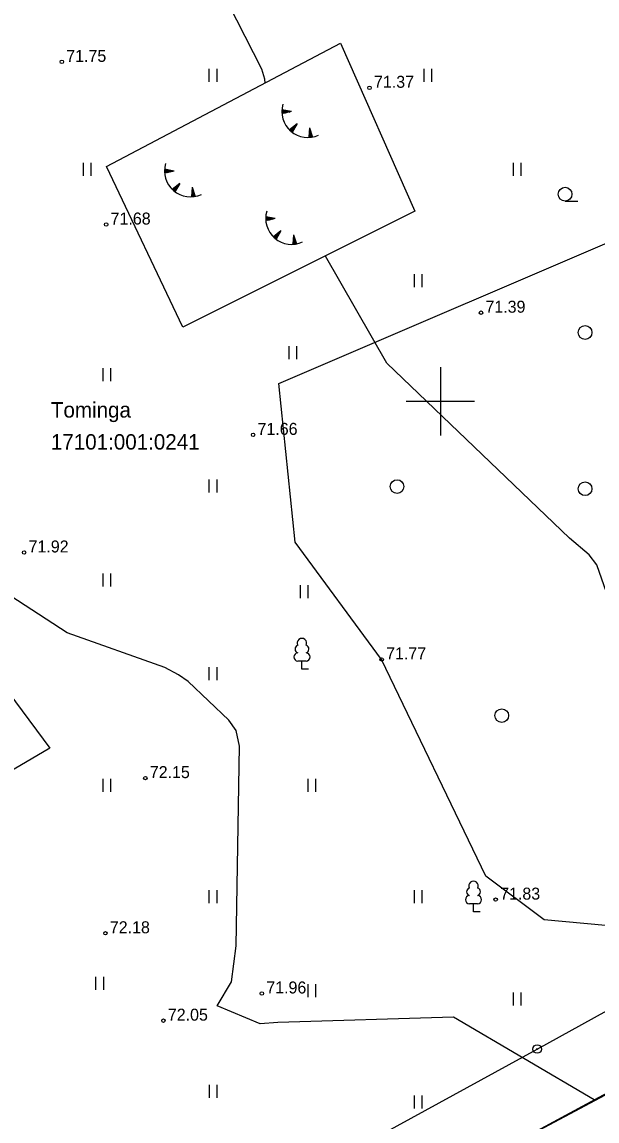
# Model space of a CAD drawing. Extents: x 629029 to 631575, y 6446036 to 6447247.
# Drawn here: x 629775.5 to 629809.2, y 6446407.9 to 6446472.2 of the extents above; entities that cross this region are included whole.
import ezdxf

# ---------------------------------------------------------------- set-up
doc = ezdxf.new("R2010")
doc.units = 0
for name, color, linetype in [('HALJASTUS', 7, 'Continuous'), ('HOONE', 7, 'Continuous'), ('HORISONTAAL-EH2000', 7, 'Continuous'), ('KORGUS-EH2000', 7, 'Continuous'), ('MOOTPIIR', 7, 'Continuous'), ('MPOHULIIN', 7, 'Continuous'), ('PIIR', 7, 'Continuous'), ('POST', 7, 'Continuous'), ('PUU', 7, 'Continuous'), ('RELJEEF', 7, 'Continuous'), ('VORK', 7, 'Continuous')]:
    doc.layers.add(name, color=color, linetype=linetype)

msp = doc.modelspace()

# ---------------------------------------------------------------- linework, layer by layer
at = {"layer": 'HALJASTUS'}
for p, q in [((629786.454, 6446469.435), (629786.454, 6446468.674)), ((629786.909, 6446469.435), (629786.909, 6446468.674)), ((629799.022, 6446469.435), (629799.022, 6446468.674)), ((629799.477, 6446469.435), (629799.477, 6446468.674)), ((629779.101, 6446463.933), (629779.101, 6446463.172)), ((629779.556, 6446463.933), (629779.556, 6446463.172)), ((629804.243, 6446463.933), (629804.243, 6446463.172)), ((629804.698, 6446463.933), (629804.698, 6446463.172)), ((629807.289, 6446461.703), (629808.039, 6446461.703)), ((629798.454, 6446457.435), (629798.454, 6446456.674)), ((629798.909, 6446457.435), (629798.909, 6446456.674)), ((629791.127, 6446453.219), (629791.127, 6446452.458)), ((629791.582, 6446453.219), (629791.582, 6446452.458)), ((629780.243, 6446451.933), (629780.243, 6446451.172)), ((629780.698, 6446451.933), (629780.698, 6446451.172)), ((629786.454, 6446445.435), (629786.454, 6446444.674)), ((629786.909, 6446445.435), (629786.909, 6446444.674)), ((629780.243, 6446439.933), (629780.243, 6446439.172)), ((629780.698, 6446439.933), (629780.698, 6446439.172)), ((629791.79, 6446439.256), (629791.79, 6446438.495)), ((629792.245, 6446439.256), (629792.245, 6446438.495)), ((629786.454, 6446434.466), (629786.454, 6446433.705)), ((629786.909, 6446434.466), (629786.909, 6446433.705)), ((629780.243, 6446427.933), (629780.243, 6446427.172)), ((629780.698, 6446427.933), (629780.698, 6446427.172)), ((629792.243, 6446427.933), (629792.243, 6446427.172)), ((629792.698, 6446427.933), (629792.698, 6446427.172)), ((629786.454, 6446421.435), (629786.454, 6446420.674)), ((629786.909, 6446421.435), (629786.909, 6446420.674)), ((629798.454, 6446421.435), (629798.454, 6446420.674)), ((629798.909, 6446421.435), (629798.909, 6446420.674)), ((629779.826, 6446416.369), (629779.826, 6446415.608)), ((629780.281, 6446416.369), (629780.281, 6446415.608)), ((629792.243, 6446415.933), (629792.243, 6446415.172)), ((629792.698, 6446415.933), (629792.698, 6446415.172)), ((629804.243, 6446415.446), (629804.243, 6446414.685)), ((629804.698, 6446415.446), (629804.698, 6446414.685)), ((629786.47, 6446410.056), (629786.47, 6446409.295)), ((629786.925, 6446410.056), (629786.925, 6446409.295)), ((629798.454, 6446409.435), (629798.454, 6446408.674)), ((629798.909, 6446409.435), (629798.909, 6446408.674))]:
    msp.add_line(p, q, dxfattribs=at)
for points in [[(629780.459, 6446463.722), (629794.155, 6446470.921), (629798.507, 6446461.106), (629784.935, 6446454.325)], [(629790.543, 6446451.033), (629812.618, 6446460.492), (629816.545, 6446459.064), (629826.999, 6446463.204), (629828.03, 6446466.635), (629838.399, 6446470.723), (629843.031, 6446462.673), (629846.505, 6446455.029), (629847.856, 6446448.527), (629847.765, 6446441.026), (629845.839, 6446436.809), (629813.447, 6446419.015), (629806.068, 6446419.699), (629802.649, 6446422.252), (629796.559, 6446434.914), (629791.499, 6446441.77)]]:
    msp.add_lwpolyline(points, close=True, dxfattribs=at)
for centre in [(629807.289, 6446462.103), (629808.461, 6446454.019), (629797.459, 6446445.012), (629808.461, 6446444.887), (629803.585, 6446431.628)]:
    msp.add_circle(centre, 0.4, dxfattribs=at)
at = {"layer": 'HOONE'}
msp.add_lwpolyline([(629757.123, 6446443.453), (629763.457, 6446448.156), (629777.14, 6446429.728), (629770.301, 6446425.705)], close=True, dxfattribs=at)
at = {"layer": 'HORISONTAAL-EH2000'}
for points in [[(629789.748, 6446468.605), (629789.721, 6446468.825), (629789.548, 6446469.418), (629785.148, 6446478.05), (629782.855, 6446479.689), (629781.498, 6446481.027)], [(629810.529, 6446436.479), (629809.138, 6446440.44), (629808.708, 6446441.024), (629807.549, 6446441.995), (629796.868, 6446452.23), (629793.27, 6446458.489)], [(629787.612, 6446431.371), (629785.238, 6446433.617), (629784.676, 6446434.022), (629783.875, 6446434.435), (629778.169, 6446436.47), (629774.008, 6446439.148), (629773.534, 6446440.468), (629773.15, 6446441.533), (629770.124, 6446448.841)], [(629808.995, 6446409.177), (629800.766, 6446414.014), (629790.493, 6446413.686), (629789.447, 6446413.622), (629786.944, 6446414.672), (629787.778, 6446416.073), (629788.048, 6446418.167), (629788.25, 6446429.849), (629788.058, 6446430.752), (629787.612, 6446431.371)]]:
    msp.add_lwpolyline(points, dxfattribs=at)
at = {"layer": 'KORGUS-EH2000'}
for centre in [(629777.849, 6446469.835), (629795.85, 6446468.32), (629780.444, 6446460.329), (629802.369, 6446455.176), (629789.038, 6446448.037), (629775.645, 6446441.164), (629796.559, 6446434.914), (629782.737, 6446427.977), (629803.229, 6446420.876), (629780.399, 6446418.91), (629789.551, 6446415.392), (629783.792, 6446413.802)]:
    msp.add_circle(centre, 0.1, dxfattribs=at)
at = {"layer": 'MOOTPIIR'}
msp.add_lwpolyline([(629788.725, 6446401.276), (629775.493, 6446393.738), (629773.182, 6446392.413), (629759.722, 6446412.068), (629734.639, 6446400.306), (629714.048, 6446437.222), (629724.703, 6446442.739), (629733.446, 6446447.535), (629753.523, 6446458.151), (629762.245, 6446462.699), (629754.058, 6446481.016), (629822.669, 6446515.085), (629826.832, 6446517.184), (629867.479, 6446441.425), (629863.231, 6446438.507), (629849.973, 6446430.938), (629796.647, 6446402.537)], close=True, dxfattribs=at)
at = {"layer": 'MPOHULIIN'}
msp.add_lwpolyline([(629764.733, 6446390.524), (629769.601, 6446392.421), (629805.658, 6446412.145), (629840.9, 6446431.586), (629866.94, 6446446.052)], dxfattribs=at)
at = {"layer": 'PIIR'}
msp.add_lwpolyline([(629028.78, 6446061.75), (629535.51, 6446279.94), (629648.94, 6446330.67), (629799.56, 6446404.07), (629862.22, 6446437.88), (629865.75, 6446438.62), (629866.72, 6446436.86), (629871.72, 6446441.34), (630004.9, 6446517.56), (630006.08, 6446515.78), (630136.15, 6446596.83), (630271.73, 6446680.57), (630323.47, 6446713.12)], dxfattribs=at)
msp.add_lwpolyline([(629756.3, 6446476.44), (629823.51, 6446509.81), (629862.22, 6446437.88), (629799.56, 6446404.07), (629648.94, 6446330.67), (629612.19, 6446404.85)], close=True, dxfattribs=at)
at = {"layer": 'POST'}
for radius in [0.25, 0.0234]:
    msp.add_circle((629805.658, 6446412.145), radius, dxfattribs=at)
at = {"layer": 'PUU'}
for p, q in [((629792.138, 6446434.82), (629791.658, 6446434.82)), ((629791.898, 6446434.345), (629791.898, 6446434.82)), ((629792.278, 6446434.345), (629791.898, 6446434.345)), ((629802.173, 6446420.633), (629801.693, 6446420.633)), ((629801.933, 6446420.158), (629801.933, 6446420.633)), ((629802.313, 6446420.158), (629801.933, 6446420.158))]:
    msp.add_line(p, q, dxfattribs=at)
for centre, radius, start, end in [((629791.728, 6446435.518), 0.233, 109.02174, 253.14154), ((629791.898, 6446435.865), 0.277, 332.5799, 207.4201), ((629792.068, 6446435.518), 0.233, 286.85082, 70.98591), ((629791.661, 6446435.057), 0.238, 90.0016, 269.3953), ((629792.135, 6446435.057), 0.238, 270.6047, 89.9984), ((629801.763, 6446421.331), 0.233, 109.02174, 253.14154), ((629801.933, 6446421.678), 0.277, 332.5799, 207.4201), ((629802.103, 6446421.331), 0.233, 286.85082, 70.98591), ((629801.696, 6446420.87), 0.238, 90.0016, 269.3953), ((629802.17, 6446420.87), 0.238, 270.6047, 89.9984)]:
    msp.add_arc(centre, radius, start, end, dxfattribs=at)
at = {"layer": 'RELJEEF'}
for p, q in [((629790.717, 6446466.937), (629790.817, 6446467.016)), ((629790.717, 6446466.905), (629790.849, 6446467.01)), ((629790.718, 6446466.969), (629790.784, 6446467.023)), ((629790.719, 6446467.002), (629790.752, 6446467.029)), ((629791.277, 6446466.927), (629790.721, 6446467.035)), ((629790.718, 6446466.874), (629790.881, 6446467.004)), ((629790.72, 6446466.843), (629790.913, 6446466.998)), ((629791.277, 6446466.927), (629790.721, 6446466.818)), ((629790.732, 6446466.82), (629790.946, 6446466.991)), ((629790.785, 6446466.831), (629790.978, 6446466.985)), ((629790.838, 6446466.841), (629791.01, 6446466.979)), ((629790.891, 6446466.851), (629791.042, 6446466.973)), ((629790.944, 6446466.862), (629791.075, 6446466.967)), ((629790.997, 6446466.872), (629791.107, 6446466.96)), ((629791.05, 6446466.883), (629791.139, 6446466.954)), ((629791.103, 6446466.893), (629791.171, 6446466.948)), ((629791.156, 6446466.903), (629791.203, 6446466.942)), ((629791.209, 6446466.914), (629791.236, 6446466.935)), ((629791.609, 6446466.207), (629791.165, 6446465.855)), ((629791.189, 6446465.832), (629791.19, 6446465.875)), ((629791.213, 6446465.81), (629791.216, 6446465.895)), ((629791.237, 6446465.788), (629791.242, 6446465.916)), ((629791.261, 6446465.768), (629791.267, 6446465.936)), ((629791.286, 6446465.748), (629791.293, 6446465.957)), ((629791.31, 6446465.729), (629791.319, 6446465.977)), ((629791.609, 6446466.207), (629791.33, 6446465.714)), ((629791.335, 6446465.723), (629791.344, 6446465.997)), ((629791.362, 6446465.77), (629791.37, 6446466.018)), ((629791.388, 6446465.817), (629791.396, 6446466.038)), ((629791.415, 6446465.864), (629791.422, 6446466.058)), ((629791.442, 6446465.911), (629791.447, 6446466.079)), ((629791.468, 6446465.958), (629791.473, 6446466.099)), ((629791.495, 6446466.005), (629791.499, 6446466.12)), ((629791.522, 6446466.052), (629791.525, 6446466.14)), ((629791.548, 6446466.099), (629791.55, 6446466.16)), ((629791.575, 6446466.146), (629791.576, 6446466.181)), ((629792.342, 6446465.983), (629792.299, 6446465.418)), ((629792.462, 6446465.608), (629792.324, 6446465.744)), ((629792.445, 6446465.659), (629792.326, 6446465.777)), ((629792.429, 6446465.711), (629792.329, 6446465.81)), ((629792.412, 6446465.762), (629792.331, 6446465.842)), ((629792.396, 6446465.814), (629792.334, 6446465.875)), ((629792.379, 6446465.865), (629792.336, 6446465.908)), ((629792.363, 6446465.916), (629792.338, 6446465.941)), ((629792.342, 6446465.983), (629792.514, 6446465.443)), ((629792.332, 6446465.42), (629792.302, 6446465.45)), ((629792.365, 6446465.422), (629792.304, 6446465.482)), ((629792.397, 6446465.426), (629792.307, 6446465.515)), ((629792.429, 6446465.429), (629792.309, 6446465.548)), ((629792.46, 6446465.434), (629792.311, 6446465.581)), ((629792.49, 6446465.439), (629792.314, 6446465.613)), ((629792.511, 6446465.453), (629792.316, 6446465.646)), ((629792.495, 6446465.505), (629792.319, 6446465.679)), ((629792.478, 6446465.556), (629792.321, 6446465.712)), ((629783.859, 6446463.465), (629783.958, 6446463.544)), ((629783.859, 6446463.433), (629783.991, 6446463.538)), ((629783.86, 6446463.497), (629783.926, 6446463.551)), ((629783.86, 6446463.402), (629784.023, 6446463.532)), ((629783.861, 6446463.53), (629783.894, 6446463.557)), ((629783.862, 6446463.371), (629784.055, 6446463.526)), ((629784.419, 6446463.455), (629783.863, 6446463.563)), ((629784.419, 6446463.455), (629783.863, 6446463.346)), ((629783.873, 6446463.348), (629784.087, 6446463.52)), ((629783.926, 6446463.359), (629784.12, 6446463.513)), ((629783.979, 6446463.369), (629784.152, 6446463.507)), ((629784.032, 6446463.379), (629784.184, 6446463.501)), ((629784.086, 6446463.39), (629784.216, 6446463.495)), ((629784.139, 6446463.4), (629784.249, 6446463.488)), ((629784.192, 6446463.411), (629784.281, 6446463.482)), ((629784.245, 6446463.421), (629784.313, 6446463.476)), ((629784.298, 6446463.432), (629784.345, 6446463.47)), ((629784.351, 6446463.442), (629784.377, 6446463.463)), ((629784.751, 6446462.735), (629784.307, 6446462.383)), ((629784.751, 6446462.735), (629784.471, 6446462.242)), ((629784.477, 6446462.252), (629784.486, 6446462.525)), ((629784.503, 6446462.298), (629784.512, 6446462.546)), ((629784.53, 6446462.345), (629784.538, 6446462.566)), ((629784.557, 6446462.392), (629784.563, 6446462.587)), ((629784.583, 6446462.439), (629784.589, 6446462.607)), ((629784.61, 6446462.486), (629784.615, 6446462.627)), ((629784.637, 6446462.533), (629784.641, 6446462.648)), ((629784.663, 6446462.58), (629784.666, 6446462.668)), ((629784.69, 6446462.627), (629784.692, 6446462.688)), ((629784.717, 6446462.674), (629784.718, 6446462.709)), ((629784.33, 6446462.36), (629784.332, 6446462.403)), ((629784.355, 6446462.338), (629784.358, 6446462.423)), ((629784.379, 6446462.317), (629784.383, 6446462.444)), ((629784.403, 6446462.296), (629784.409, 6446462.464)), ((629784.427, 6446462.276), (629784.435, 6446462.485)), ((629784.452, 6446462.257), (629784.461, 6446462.505)), ((629785.483, 6446462.511), (629785.441, 6446461.946)), ((629785.474, 6446461.948), (629785.443, 6446461.978)), ((629785.507, 6446461.95), (629785.446, 6446462.011)), ((629785.539, 6446461.954), (629785.448, 6446462.043)), ((629785.571, 6446461.958), (629785.451, 6446462.076)), ((629785.602, 6446461.962), (629785.453, 6446462.109)), ((629785.632, 6446461.967), (629785.456, 6446462.141)), ((629785.653, 6446461.981), (629785.458, 6446462.174)), ((629785.637, 6446462.033), (629785.461, 6446462.207)), ((629785.62, 6446462.084), (629785.463, 6446462.24)), ((629785.604, 6446462.136), (629785.466, 6446462.272)), ((629785.587, 6446462.187), (629785.468, 6446462.305)), ((629785.571, 6446462.239), (629785.47, 6446462.338)), ((629785.554, 6446462.29), (629785.473, 6446462.371)), ((629785.538, 6446462.342), (629785.475, 6446462.403)), ((629785.521, 6446462.393), (629785.478, 6446462.436)), ((629785.505, 6446462.445), (629785.48, 6446462.469)), ((629785.483, 6446462.511), (629785.656, 6446461.971)), ((629789.778, 6446460.687), (629789.878, 6446460.767)), ((629789.779, 6446460.72), (629789.846, 6446460.773)), ((629789.779, 6446460.655), (629789.91, 6446460.761)), ((629789.779, 6446460.624), (629789.942, 6446460.754)), ((629789.78, 6446460.753), (629789.813, 6446460.779)), ((629789.781, 6446460.593), (629789.974, 6446460.748)), ((629790.339, 6446460.678), (629789.782, 6446460.785)), ((629790.339, 6446460.678), (629789.782, 6446460.569)), ((629789.793, 6446460.571), (629790.007, 6446460.742)), ((629789.846, 6446460.581), (629790.039, 6446460.736)), ((629789.899, 6446460.592), (629790.071, 6446460.73)), ((629789.952, 6446460.602), (629790.103, 6446460.723)), ((629790.005, 6446460.612), (629790.136, 6446460.717)), ((629790.058, 6446460.623), (629790.168, 6446460.711)), ((629790.111, 6446460.633), (629790.2, 6446460.705)), ((629790.164, 6446460.644), (629790.232, 6446460.698)), ((629790.217, 6446460.654), (629790.265, 6446460.692)), ((629790.27, 6446460.664), (629790.297, 6446460.686)), ((629790.67, 6446459.958), (629790.226, 6446459.606)), ((629790.67, 6446459.958), (629790.391, 6446459.465)), ((629790.25, 6446459.583), (629790.251, 6446459.626)), ((629790.274, 6446459.561), (629790.277, 6446459.646)), ((629790.298, 6446459.539), (629790.303, 6446459.666)), ((629790.322, 6446459.518), (629790.328, 6446459.687)), ((629790.347, 6446459.499), (629790.354, 6446459.707)), ((629790.371, 6446459.48), (629790.38, 6446459.727)), ((629790.396, 6446459.474), (629790.406, 6446459.748)), ((629790.423, 6446459.521), (629790.431, 6446459.768)), ((629790.449, 6446459.568), (629790.457, 6446459.789)), ((629790.476, 6446459.615), (629790.483, 6446459.809)), ((629790.503, 6446459.662), (629790.508, 6446459.829)), ((629790.529, 6446459.709), (629790.534, 6446459.85)), ((629790.556, 6446459.756), (629790.56, 6446459.87)), ((629790.583, 6446459.803), (629790.586, 6446459.89)), ((629790.609, 6446459.85), (629790.611, 6446459.911)), ((629790.636, 6446459.897), (629790.637, 6446459.931)), ((629791.403, 6446459.734), (629791.36, 6446459.168)), ((629791.521, 6446459.184), (629791.373, 6446459.331)), ((629791.551, 6446459.19), (629791.375, 6446459.364)), ((629791.572, 6446459.204), (629791.377, 6446459.397)), ((629791.556, 6446459.255), (629791.38, 6446459.429)), ((629791.539, 6446459.307), (629791.382, 6446459.462)), ((629791.523, 6446459.358), (629791.385, 6446459.495)), ((629791.506, 6446459.41), (629791.387, 6446459.528)), ((629791.49, 6446459.461), (629791.39, 6446459.56)), ((629791.473, 6446459.513), (629791.392, 6446459.593)), ((629791.457, 6446459.564), (629791.395, 6446459.626)), ((629791.441, 6446459.616), (629791.397, 6446459.658)), ((629791.424, 6446459.667), (629791.4, 6446459.691)), ((629791.403, 6446459.734), (629791.576, 6446459.194)), ((629791.393, 6446459.17), (629791.363, 6446459.2)), ((629791.426, 6446459.173), (629791.365, 6446459.233)), ((629791.458, 6446459.176), (629791.368, 6446459.266)), ((629791.49, 6446459.18), (629791.37, 6446459.298))]:
    msp.add_line(p, q, dxfattribs=at)
for centre in [(629792.231, 6446466.93), (629785.373, 6446463.458), (629791.292, 6446460.68)]:
    msp.add_arc(centre, 1.514, 163.42341, 295.17451, dxfattribs=at)
at = {"layer": 'VORK'}
for p, q in [((629800, 6446452), (629800, 6446448)), ((629798, 6446450), (629802, 6446450))]:
    msp.add_line(p, q, dxfattribs=at)

# ---------------------------------------------------------------- texts
at = {"layer": 'KORGUS-EH2000'}
for s, p in [(' 71.75', (629777.849, 6446469.835)), (' 71.37', (629795.85, 6446468.32)), (' 71.68', (629780.444, 6446460.329)), (' 71.39', (629802.369, 6446455.176)), (' 71.66', (629789.038, 6446448.037)), (' 71.92', (629775.645, 6446441.164)), (' 71.77', (629796.559, 6446434.914)), (' 72.15', (629782.737, 6446427.977)), (' 71.83', (629803.229, 6446420.876)), (' 72.18', (629780.399, 6446418.91)), (' 71.96', (629789.551, 6446415.392)), (' 72.05', (629783.792, 6446413.802))]:
    msp.add_text(s, height=0.7, dxfattribs=at).set_placement(p)
at = {"layer": 'PIIR'}
for s, p in [('Tominga', (629777.211, 6446449.048)), ('17101:001:0241', (629777.211, 6446447.178))]:
    msp.add_text(s, height=0.9, dxfattribs=at).set_placement(p)

doc.saveas('drawing.dxf')
